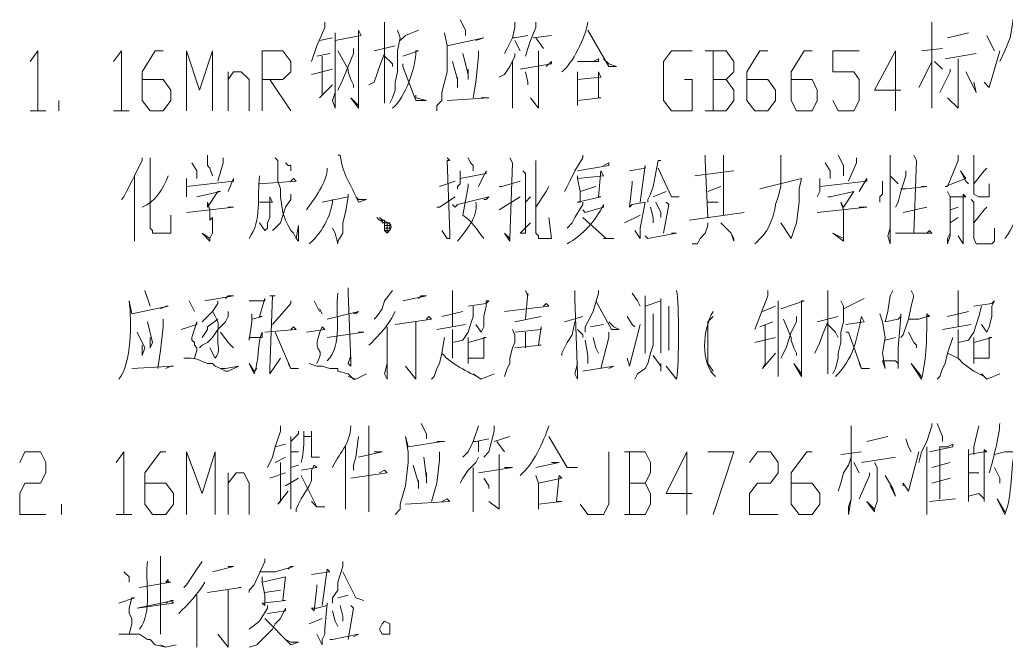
# Model space of a CAD drawing. Header units: millimetres. Extents: x -219 to 948, y -831 to -7.
# Drawn here: x 455.6 to 523.7, y -505.8 to -462.4 of the extents above; entities that cross this region are included whole.
import ezdxf

# ---------------------------------------------------------------- set-up
doc = ezdxf.new("R2010")
doc.units = ezdxf.units.MM
doc.layers.add('1', color=7, linetype='Continuous')

msp = doc.modelspace()

# ---------------------------------------------------------------- linework, layer by layer
at = {"layer": '1', "color": 0, "lineweight": 5}
for points in [[(476.675, -462.569), (476.675, -462.929), (476.135, -464.189), (475.775, -465.269)], [(480.815, -462.569), (480.815, -462.749), (480.815, -468.149), (480.815, -467.789), (480.815, -467.429)], [(486.035, -462.389), (486.395, -463.109), (486.395, -463.469)], [(489.815, -462.569), (489.815, -462.929), (489.635, -463.649), (489.275, -464.369), (489.095, -464.729)], [(491.255, -462.569), (491.255, -462.929), (490.895, -463.829), (490.715, -464.369), (490.535, -464.909)], [(518.615, -462.569), (518.615, -468.509), (518.615, -468.149), (518.615, -467.609)], [(524.195, -462.389), (524.195, -462.569), (524.015, -463.649), (523.655, -464.549), (523.295, -465.269)], [(477.395, -463.829), (479.195, -463.469), (479.015, -463.109), (479.015, -467.969), (479.015, -468.149), (479.015, -468.509), (478.475, -467.789), (479.015, -468.329)], [(481.715, -463.109), (481.895, -463.649), (481.715, -464.549), (481.715, -465.989), (481.535, -466.709), (481.535, -467.249), (481.355, -467.789), (481.175, -468.149)], [(483.155, -463.109), (482.255, -463.469), (481.895, -463.829)], [(494.855, -463.109), (496.295, -465.629), (496.835, -465.629), (496.295, -465.449), (495.935, -465.089)], [(476.315, -463.829), (477.215, -463.649)], [(477.395, -463.289), (477.395, -468.509), (477.215, -467.969), (477.395, -467.429)], [(487.115, -463.829), (487.655, -463.649), (487.655, -463.649), (487.655, -463.649), (485.135, -464.189), (484.955, -463.289), (485.135, -464.189), (485.135, -465.089), (485.135, -465.989), (484.775, -467.429), (484.775, -467.969), (484.415, -468.329), (484.415, -468.689)], [(489.635, -463.649), (489.815, -463.649), (490.715, -463.469)], [(489.815, -463.829), (490.175, -464.549)], [(491.075, -463.649), (492.335, -463.469)], [(491.255, -463.649), (491.795, -464.369)], [(519.695, -463.649), (521.135, -463.289)], [(522.395, -463.469), (522.575, -463.829), (522.935, -464.549)], [(456.335, -465.269), (456.875, -464.549), (456.875, -468.689)], [(462.095, -465.269), (462.635, -464.549), (462.635, -468.689)], [(464.075, -466.529), (465.515, -466.529), (466.055, -467.249), (466.055, -467.969), (465.515, -468.689), (464.615, -468.689), (464.075, -467.969), (464.075, -465.989), (464.975, -464.549), (465.515, -464.549)], [(467.135, -468.689), (467.135, -464.549), (468.035, -467.249), (468.935, -464.549), (468.935, -468.689)], [(472.355, -468.689), (472.355, -464.549), (473.795, -464.549), (474.335, -465.269), (474.335, -465.989), (473.795, -466.529), (472.355, -466.529)], [(478.655, -464.369), (478.655, -464.729), (478.295, -465.629), (477.935, -466.529), (477.575, -467.249)], [(477.575, -464.549), (478.295, -465.809), (478.295, -465.989), (478.475, -466.529), (478.655, -466.889), (478.655, -467.069)], [(480.095, -464.549), (481.535, -464.189)], [(487.295, -464.549), (487.295, -464.909), (487.115, -466.709), (486.935, -467.789)], [(491.435, -464.549), (491.435, -468.509), (490.895, -467.789), (491.435, -468.509)], [(501.515, -466.529), (502.055, -466.529), (502.055, -468.689), (500.615, -468.689), (500.075, -467.969), (500.075, -465.269), (500.615, -464.549), (502.055, -464.549)], [(504.395, -466.529), (504.935, -465.989), (504.935, -465.269), (504.395, -464.549), (502.955, -464.549)], [(503.495, -464.549), (503.495, -468.689)], [(505.835, -466.529), (507.275, -466.529), (507.815, -467.249), (507.815, -467.969), (507.275, -468.689), (506.375, -468.689), (505.835, -467.969), (505.835, -465.989), (506.735, -464.549), (507.275, -464.549)], [(508.895, -466.529), (510.335, -466.529), (510.695, -467.249), (510.695, -467.969), (510.335, -468.689), (509.255, -468.689), (508.895, -467.969), (508.895, -465.989), (509.795, -464.549), (510.335, -464.549)], [(511.775, -467.969), (512.135, -468.689), (513.215, -468.689), (513.575, -467.969), (513.575, -466.529), (513.215, -465.989), (511.775, -465.989), (511.775, -464.549), (513.575, -464.549)], [(516.455, -467.249), (514.655, -467.249), (516.095, -464.549), (516.095, -468.689)], [(517.895, -464.549), (519.335, -464.369)], [(522.215, -466.709), (522.575, -467.069), (523.295, -464.549)], [(477.035, -464.729), (476.135, -464.909)], [(476.495, -464.909), (476.495, -467.609), (476.315, -467.789), (477.215, -466.889)], [(480.815, -464.729), (480.455, -465.629), (480.275, -466.169), (480.095, -466.709), (479.735, -466.889)], [(480.815, -464.909), (481.355, -465.449), (481.355, -465.629)], [(485.495, -465.269), (485.855, -466.529), (485.855, -467.069), (485.855, -466.349)], [(486.215, -464.729), (486.575, -466.169), (486.575, -466.529), (486.575, -465.809)], [(489.815, -464.729), (489.815, -464.909), (489.455, -465.629), (489.095, -466.169), (488.735, -466.349)], [(489.635, -465.269), (489.635, -468.509), (489.635, -467.609)], [(490.175, -465.809), (492.335, -465.449), (492.335, -465.269), (491.975, -465.629)], [(494.135, -465.269), (495.575, -465.269), (495.575, -465.089), (495.215, -465.269)], [(518.615, -464.729), (518.615, -465.269), (518.255, -465.989), (517.715, -467.069)], [(518.795, -465.269), (519.335, -465.809)], [(519.515, -465.089), (521.675, -464.729)], [(520.415, -465.089), (520.415, -465.269), (520.415, -468.329), (520.415, -468.509), (519.695, -467.789), (520.415, -468.509)], [(470.015, -468.689), (470.015, -465.989)], [(470.015, -466.529), (470.375, -465.989), (470.915, -465.989), (471.455, -466.529), (471.455, -468.689)], [(477.215, -465.809), (475.775, -466.169)], [(482.075, -465.449), (482.075, -465.629), (482.975, -467.969), (483.695, -467.969), (482.975, -467.789), (482.975, -467.609)], [(490.535, -465.989), (490.715, -466.709), (490.715, -466.889)], [(494.135, -465.989), (494.135, -466.349), (494.135, -468.329), (494.135, -467.969), (495.755, -467.789), (495.575, -467.789), (495.575, -465.989), (495.755, -466.349), (494.135, -466.529)], [(519.875, -465.809), (519.875, -465.989), (519.155, -467.429)], [(520.955, -465.989), (521.495, -467.069), (521.675, -467.429), (521.495, -466.709)], [(472.895, -466.529), (474.335, -468.689)], [(502.955, -468.689), (504.395, -468.689), (504.935, -467.969), (504.935, -467.249), (504.395, -466.529), (503.495, -466.529)], [(458.315, -468.689), (458.315, -467.969)], [(485.135, -467.969), (488.015, -467.789), (487.835, -467.789), (487.475, -467.789)], [(456.335, -468.689), (457.415, -468.689)], [(462.095, -468.689), (463.175, -468.689)], [(464.075, -471.929), (464.075, -472.109), (463.895, -472.469), (463.535, -473.189), (463.355, -473.549), (462.995, -474.269), (462.815, -474.629), (462.635, -474.809)], [(464.615, -471.929), (464.615, -476.789), (464.795, -476.969), (464.795, -477.149), (464.975, -477.149), (466.055, -477.149), (466.055, -475.889), (466.055, -477.149)], [(468.575, -471.749), (468.575, -472.469), (468.755, -472.649), (468.935, -473.189)], [(469.655, -471.929), (469.655, -472.289), (469.295, -473.549)], [(473.255, -471.929), (473.435, -472.109), (473.435, -473.549), (473.615, -474.089), (473.615, -474.629), (473.795, -475.709), (473.975, -476.249), (474.155, -476.609), (474.335, -476.969), (474.515, -477.149), (474.695, -477.509), (474.875, -477.689), (474.875, -476.609), (474.695, -477.509)], [(485.135, -471.929), (485.315, -472.109), (485.135, -472.109), (485.315, -477.149), (485.315, -477.509), (485.135, -477.509), (484.775, -476.969), (485.135, -477.509)], [(486.575, -471.929), (486.755, -472.289), (486.935, -472.469), (486.935, -472.829)], [(489.455, -471.929), (489.635, -472.289), (489.455, -477.509), (489.455, -477.689), (489.095, -477.149), (489.455, -477.509)], [(491.255, -472.109), (491.255, -472.469), (491.255, -476.069), (491.255, -476.609), (491.255, -477.149), (491.435, -477.329), (491.435, -477.509), (491.615, -477.509), (491.615, -477.509), (492.155, -477.509), (492.335, -477.509), (492.155, -476.069), (492.335, -477.509), (492.155, -477.509)], [(494.495, -471.749), (494.495, -471.929), (493.955, -472.829), (493.595, -473.549), (493.415, -473.909), (493.235, -474.269)], [(499.895, -472.109), (499.715, -472.109), (499.355, -473.909), (499.175, -474.449), (498.995, -474.809), (498.995, -474.989)], [(502.955, -471.749), (502.955, -472.109), (503.135, -476.069)], [(504.215, -471.749), (504.215, -475.889)], [(512.135, -471.749), (512.495, -472.469), (512.495, -472.649), (512.495, -473.189)], [(513.395, -471.929), (513.395, -472.289), (512.855, -473.549)], [(515.735, -471.749), (515.735, -477.869), (515.555, -477.329), (515.735, -476.789)], [(517.355, -471.749), (517.535, -472.109), (517.355, -477.149)], [(520.415, -471.749), (520.415, -472.109), (519.695, -473.909), (519.515, -473.909), (520.955, -473.369), (520.595, -472.829), (520.955, -473.549), (521.135, -473.729)], [(521.495, -471.749), (521.495, -472.109), (521.495, -473.009), (521.495, -474.269), (521.495, -474.449), (521.855, -474.629), (522.575, -474.629), (522.575, -473.729)], [(467.495, -472.289), (467.855, -472.829), (467.855, -473.009), (467.855, -473.369)], [(473.975, -472.289), (474.155, -472.469), (474.335, -472.469), (474.335, -472.649), (474.335, -472.829)], [(494.135, -472.829), (495.215, -472.649), (496.295, -472.469), (496.295, -472.289), (495.935, -472.469)], [(497.735, -472.829), (498.815, -472.649), (498.815, -472.469), (498.455, -474.989)], [(499.715, -472.649), (500.615, -474.629), (501.155, -474.629), (500.615, -474.629)], [(511.235, -472.289), (511.595, -472.829), (511.595, -473.369)], [(522.395, -472.649), (522.215, -472.829), (521.495, -473.729)], [(463.535, -473.189), (463.535, -477.689), (463.535, -476.969)], [(467.135, -473.369), (467.135, -473.909), (467.135, -474.269), (467.135, -474.629)], [(467.135, -473.909), (470.375, -473.549), (470.375, -473.369), (470.015, -474.269)], [(472.175, -473.729), (474.695, -473.549), (474.515, -473.369), (474.335, -473.549), (474.515, -473.369)], [(486.035, -472.829), (486.035, -473.729), (485.855, -473.909), (485.855, -474.089)], [(486.035, -473.369), (487.835, -473.009), (487.835, -472.829), (487.295, -473.909)], [(490.355, -472.829), (490.535, -473.009), (490.535, -477.149), (490.175, -477.149), (490.895, -476.429)], [(494.135, -473.189), (494.135, -473.369), (494.315, -474.269), (494.315, -474.989), (494.135, -474.989), (495.755, -474.629), (495.575, -474.629), (495.755, -472.829), (495.935, -473.189), (494.135, -473.369)], [(502.235, -473.189), (504.935, -472.829)], [(506.735, -474.089), (509.615, -473.369), (509.615, -473.369), (509.435, -474.089), (509.435, -474.989), (509.255, -476.429), (509.075, -476.969), (508.895, -477.509), (508.895, -477.509), (508.175, -476.429), (508.895, -477.509)], [(510.875, -473.369), (510.875, -474.269), (510.695, -474.629)], [(510.875, -473.909), (514.115, -473.549), (514.115, -473.369), (513.575, -474.269)], [(515.735, -473.189), (516.275, -473.729)], [(516.815, -472.829), (516.815, -473.189), (516.455, -474.269), (516.275, -474.989), (516.095, -475.349)], [(484.595, -473.909), (485.675, -473.549)], [(488.735, -473.909), (488.915, -473.909), (490.175, -473.549)], [(492.155, -473.909), (491.975, -474.269), (491.255, -475.349)], [(495.395, -473.909), (494.315, -474.269)], [(497.915, -473.549), (497.915, -473.729), (497.735, -475.349), (497.735, -475.349), (497.915, -475.169), (498.815, -474.989), (498.815, -474.989), (498.455, -476.789), (498.455, -477.149), (498.455, -477.509), (498.455, -477.509), (498.095, -476.969)], [(503.135, -474.269), (504.035, -473.909)], [(515.195, -473.549), (515.195, -474.449), (515.015, -474.629), (515.015, -474.989)], [(516.455, -474.089), (516.815, -474.089), (518.255, -473.909), (518.075, -473.909), (517.895, -473.909)], [(467.855, -474.629), (469.475, -474.269), (469.295, -474.269), (468.575, -475.349), (468.575, -474.989), (468.755, -475.529), (468.755, -476.249), (468.935, -476.069), (468.935, -477.149), (468.755, -477.509), (468.755, -477.689), (468.215, -477.149), (468.755, -477.509)], [(472.175, -474.989), (472.355, -474.989), (473.075, -474.989), (472.895, -474.629), (472.895, -474.809), (472.895, -476.069), (472.715, -476.429), (472.715, -476.789), (472.535, -476.969), (472.175, -476.429), (472.535, -476.969)], [(474.335, -474.449), (474.335, -474.809), (473.975, -475.349), (473.615, -476.429), (473.255, -476.789), (473.075, -476.969)], [(476.495, -474.989), (478.295, -474.629), (478.295, -474.449), (478.295, -474.629), (478.295, -474.629), (478.115, -475.709), (477.935, -476.429), (477.935, -477.149), (477.575, -477.689), (477.575, -477.869), (477.395, -477.149), (477.215, -476.789)], [(484.415, -475.349), (484.595, -475.349), (485.675, -474.629)], [(485.495, -475.169), (485.675, -475.349), (485.855, -475.169), (488.015, -474.629), (487.835, -474.809), (487.655, -474.809)], [(488.735, -475.529), (490.175, -474.629)], [(490.895, -474.629), (490.535, -474.989)], [(500.255, -474.269), (499.355, -474.629)], [(511.415, -474.629), (511.595, -474.629), (513.215, -474.269), (513.215, -474.269), (512.495, -475.349), (512.315, -474.989), (512.495, -475.529), (512.495, -476.249), (512.495, -476.069), (512.495, -477.149), (512.495, -477.509), (512.495, -477.689), (511.775, -477.149), (512.495, -477.509)], [(519.695, -474.269), (519.875, -474.629), (519.875, -477.329), (519.695, -477.869), (519.695, -477.509), (519.875, -477.149)], [(519.875, -474.629), (520.775, -474.629), (520.775, -474.449), (520.955, -474.629), (520.775, -474.629), (520.775, -477.509), (520.775, -477.869), (520.415, -477.329)], [(521.315, -474.809), (521.495, -474.989), (521.495, -477.149), (521.495, -477.509), (521.495, -477.509), (521.675, -477.869), (522.755, -477.869), (522.935, -477.689), (522.935, -476.789)], [(467.135, -475.709), (470.375, -475.349), (470.195, -475.349), (470.015, -475.349)], [(494.495, -474.989), (494.495, -475.169), (493.955, -476.069), (493.775, -476.429), (493.415, -476.789)], [(499.175, -475.349), (499.355, -476.069), (499.355, -476.429)], [(499.535, -474.989), (499.895, -475.709), (499.895, -476.069)], [(500.255, -474.989), (500.435, -475.169), (500.075, -477.149)], [(503.135, -474.989), (503.855, -474.989)], [(510.695, -475.709), (514.115, -475.349), (513.935, -475.349), (513.575, -475.349)], [(516.635, -475.709), (518.255, -475.349)], [(519.875, -475.529), (520.415, -475.349)], [(522.395, -475.349), (522.215, -475.529), (521.495, -476.429)], [(494.495, -476.069), (494.495, -476.069), (496.115, -477.509), (496.655, -477.509), (496.115, -477.509), (495.935, -477.509)], [(497.375, -476.429), (498.455, -475.889)], [(501.875, -476.249), (505.655, -475.709)], [(519.875, -476.429), (520.415, -476.069)], [(480.635, -476.429), (480.635, -476.249), (480.455, -476.249)], [(480.815, -476.249), (480.635, -476.249)], [(480.995, -476.429), (480.635, -476.429), (481.175, -476.429), (480.815, -476.429)], [(480.815, -476.429), (480.815, -476.969), (480.815, -476.249)], [(480.815, -476.609), (480.815, -476.249), (480.815, -476.429)], [(481.175, -476.429), (480.815, -476.429)], [(480.815, -476.609), (481.175, -476.609)], [(481.175, -476.789), (480.815, -476.789)], [(480.815, -476.789), (481.175, -476.789)], [(480.995, -477.149), (480.995, -476.429)], [(481.175, -476.429), (481.175, -476.789)], [(481.175, -476.969), (481.175, -476.429), (481.175, -476.969)], [(503.135, -476.429), (503.135, -476.609), (502.955, -477.149), (502.595, -477.509), (502.415, -477.869), (502.055, -477.869)], [(504.035, -476.429), (504.755, -477.149), (504.935, -477.509), (504.935, -477.689), (504.755, -477.149)], [(481.175, -476.969), (480.815, -476.969), (481.175, -476.969)], [(498.815, -477.329), (498.995, -477.509), (500.975, -477.149), (500.795, -477.149), (500.615, -477.149)], [(516.095, -477.149), (518.615, -477.149), (518.435, -476.969), (518.255, -477.149)], [(478.295, -480.929), (478.295, -481.289), (478.475, -485.969), (478.475, -486.329), (478.295, -486.149), (478.475, -485.609)], [(464.255, -481.109), (464.615, -482.189)], [(468.395, -481.829), (470.375, -481.469), (470.015, -481.469), (469.835, -481.649)], [(472.895, -481.469), (473.255, -481.469), (473.075, -481.469), (472.895, -486.509), (472.895, -486.869), (473.615, -485.789)], [(481.355, -481.109), (480.815, -481.829), (480.635, -482.369), (480.275, -482.909), (480.095, -483.089)], [(482.075, -481.829), (483.695, -481.469), (483.335, -481.469), (483.155, -481.649)], [(485.495, -481.109), (485.495, -481.289), (485.495, -483.629)], [(490.535, -481.109), (490.715, -481.469), (490.715, -481.289), (490.535, -483.089)], [(493.955, -481.109), (493.955, -481.649), (494.135, -486.869), (494.135, -487.229), (493.955, -486.869), (494.135, -486.149)], [(495.575, -481.109), (495.575, -481.289), (495.215, -482.549), (494.855, -483.269), (494.675, -483.629), (494.675, -483.989)], [(497.915, -481.289), (498.275, -481.829), (498.455, -482.189)], [(498.815, -481.469), (498.815, -482.189), (498.815, -485.429), (498.815, -484.529)], [(498.815, -482.189), (499.895, -481.829), (499.895, -481.649), (499.895, -485.429), (499.895, -484.529)], [(507.275, -481.109), (507.275, -481.469), (506.735, -482.909), (506.375, -483.809)], [(511.415, -481.109), (511.415, -481.469), (511.415, -481.289), (511.415, -486.869), (511.415, -486.509), (511.415, -486.149)], [(513.935, -481.649), (512.495, -482.369)], [(515.915, -481.109), (515.735, -481.469), (515.555, -482.549), (515.375, -483.269)], [(517.175, -481.109), (517.355, -481.469), (517.175, -482.189), (516.995, -483.089), (516.635, -484.169), (516.455, -484.349)], [(520.415, -481.109), (520.415, -483.629)], [(467.315, -481.829), (467.495, -482.189), (467.495, -482.189), (467.675, -482.549)], [(469.295, -481.829), (469.295, -482.009), (468.935, -482.549), (468.575, -482.909), (468.215, -483.269)], [(474.335, -481.829), (474.335, -482.009), (473.075, -483.449)], [(475.955, -481.829), (476.135, -482.189), (476.315, -482.549)], [(486.215, -484.529), (486.575, -483.989), (486.755, -483.449), (486.935, -482.909), (486.935, -482.189)], [(486.575, -482.189), (487.835, -482.009), (488.015, -481.829), (487.835, -481.829), (487.835, -482.189), (487.655, -482.909), (487.655, -483.629), (487.475, -483.989), (487.115, -483.449)], [(489.095, -482.549), (492.155, -482.189), (491.975, -482.009), (491.795, -482.189)], [(495.395, -481.829), (496.475, -483.809), (497.015, -483.809), (496.655, -483.629), (496.295, -483.269)], [(500.435, -482.189), (500.435, -485.249), (500.435, -484.349)], [(506.915, -482.549), (507.815, -482.189)], [(507.995, -481.829), (507.995, -487.049), (507.995, -486.149)], [(508.175, -482.369), (509.795, -481.829), (509.615, -481.829), (509.615, -486.869), (509.615, -487.049), (509.075, -486.149), (509.615, -486.869)], [(512.315, -481.829), (512.495, -482.189), (512.495, -483.269), (512.315, -483.989), (512.315, -484.709), (512.135, -485.429), (512.135, -485.789), (511.955, -486.509), (511.775, -486.869)], [(521.135, -484.529), (521.495, -483.989), (521.855, -482.909), (522.035, -482.189)], [(521.495, -482.189), (522.755, -482.009), (522.935, -481.829), (522.935, -481.829), (522.755, -482.189), (522.755, -482.909), (522.575, -483.629), (522.395, -483.989), (522.035, -483.449)], [(470.015, -482.549), (470.015, -482.909), (469.835, -483.269), (469.295, -483.809)], [(476.315, -482.369), (476.495, -482.729)], [(476.855, -483.089), (479.015, -482.549), (479.015, -482.549), (478.655, -482.729)], [(476.855, -483.089), (479.015, -482.549), (479.015, -482.549), (479.015, -482.549), (478.835, -482.729)], [(481.535, -483.449), (484.055, -483.089), (483.875, -482.909), (483.695, -483.089)], [(484.775, -482.909), (486.215, -482.549)], [(489.815, -483.269), (491.615, -482.909)], [(493.235, -483.269), (494.495, -482.909)], [(497.555, -482.909), (497.915, -483.449), (498.095, -483.629)], [(499.355, -482.729), (499.355, -484.889), (499.175, -485.429), (498.995, -486.149), (498.815, -486.509), (498.275, -486.869), (498.095, -487.229)], [(503.495, -482.909), (503.135, -483.269), (503.135, -483.809), (503.135, -485.789), (503.135, -486.149), (503.495, -486.689)], [(509.255, -482.909), (509.255, -483.269), (508.895, -483.989), (508.535, -485.069), (508.175, -485.789)], [(510.695, -483.269), (512.135, -482.909)], [(515.015, -482.729), (515.195, -483.269), (515.375, -484.349), (515.195, -485.429), (515.375, -486.509), (515.195, -485.969), (516.095, -485.969), (516.275, -486.149), (516.275, -486.509), (516.275, -485.069), (516.455, -482.909), (516.455, -482.729), (516.455, -482.909), (516.275, -483.089), (515.375, -483.269)], [(519.695, -482.909), (521.135, -482.549)], [(464.435, -483.269), (464.795, -484.709), (464.615, -485.069), (464.615, -484.349)], [(465.515, -483.089), (465.515, -483.629), (465.335, -485.249), (465.155, -486.509)], [(466.775, -483.809), (467.855, -483.449), (467.855, -483.269), (467.495, -484.349), (467.495, -484.529), (467.675, -484.709), (467.675, -484.889), (467.855, -485.069), (467.855, -485.249), (467.675, -485.789)], [(469.295, -483.089), (468.575, -483.629), (468.575, -483.809), (468.215, -484.349)], [(472.535, -483.989), (474.695, -483.809), (474.515, -483.629), (474.335, -483.809)], [(480.995, -483.629), (480.995, -487.229), (480.815, -486.869), (480.995, -486.149)], [(482.975, -483.269), (482.975, -487.229), (482.255, -486.329)], [(484.415, -483.809), (486.395, -483.449)], [(489.815, -483.989), (491.615, -483.809), (491.615, -483.629), (491.435, -484.889), (491.615, -484.889), (489.815, -485.069)], [(493.955, -483.269), (493.775, -484.169), (493.415, -484.709), (493.055, -485.429), (493.055, -485.609)], [(495.035, -483.629), (495.935, -483.449)], [(497.555, -485.789), (497.735, -486.329), (498.455, -483.449)], [(507.635, -483.269), (506.735, -483.629)], [(507.095, -483.449), (507.095, -486.149), (506.915, -486.509), (507.815, -485.429)], [(508.355, -483.089), (508.895, -484.349), (508.895, -484.529), (509.075, -485.069), (509.255, -485.429), (509.255, -485.609)], [(511.415, -483.269), (511.055, -484.169), (510.875, -484.709), (510.515, -485.429)], [(511.415, -483.449), (511.955, -483.989), (512.135, -484.349)], [(519.335, -483.809), (521.315, -483.449)], [(463.715, -483.989), (464.255, -485.069), (464.075, -485.609), (464.075, -484.889)], [(469.295, -483.809), (468.935, -484.349), (468.575, -484.709), (468.215, -484.889), (468.035, -485.069)], [(469.475, -483.989), (470.015, -484.709), (470.375, -485.069)], [(473.255, -483.989), (474.335, -486.509), (474.875, -486.509), (474.335, -486.509), (474.155, -486.149)], [(476.855, -484.349), (479.375, -483.989), (479.195, -483.989), (479.015, -483.989)], [(476.855, -484.349), (479.375, -483.989), (479.195, -483.989)], [(484.955, -484.349), (484.775, -485.429), (484.595, -486.149), (484.415, -486.509), (484.235, -487.049), (484.055, -487.229)], [(485.495, -483.809), (485.495, -485.789)], [(486.575, -484.349), (486.575, -486.149), (486.575, -485.789), (487.655, -485.789), (487.655, -485.789), (487.655, -484.349), (487.835, -484.349), (486.575, -484.709)], [(489.635, -483.809), (489.815, -484.169), (489.815, -484.709), (489.635, -485.069), (489.455, -485.789), (489.455, -486.149), (489.275, -486.509), (489.095, -487.049)], [(490.535, -483.989), (490.535, -485.069)], [(494.135, -483.809), (494.495, -484.169), (494.495, -484.349)], [(495.215, -484.349), (495.395, -485.069), (495.575, -485.429)], [(496.295, -483.989), (496.295, -484.349), (495.755, -486.509)], [(507.815, -484.349), (506.375, -484.709)], [(512.675, -483.989), (512.855, -483.989), (513.755, -486.509), (514.295, -486.509), (513.755, -486.509), (513.575, -486.149)], [(515.375, -484.529), (516.095, -484.349)], [(516.995, -483.989), (517.355, -484.709), (517.535, -484.889), (517.535, -485.069)], [(520.055, -484.349), (519.695, -485.429), (519.515, -486.149), (519.335, -486.509), (519.155, -487.049), (518.975, -487.229)], [(520.415, -483.809), (520.415, -483.989), (520.415, -485.789)], [(521.495, -484.349), (521.495, -484.709), (521.495, -486.149), (521.495, -485.789), (522.575, -485.789), (522.575, -485.789), (522.575, -484.349), (522.755, -484.349), (521.495, -484.709)], [(485.495, -484.709), (486.215, -484.529)], [(494.675, -484.529), (494.855, -485.609), (494.855, -486.149)], [(520.415, -484.709), (521.135, -484.529)], [(499.355, -485.609), (499.895, -486.329), (499.895, -486.689), (499.895, -486.149)], [(519.695, -485.429), (520.415, -485.789), (520.775, -486.149), (521.495, -486.689), (522.215, -487.049), (522.395, -487.229), (523.295, -486.869), (522.395, -487.229), (522.035, -486.869)], [(463.355, -486.509), (466.235, -486.329), (466.055, -486.329), (465.695, -486.509)], [(475.595, -486.149), (476.135, -486.329), (476.495, -486.329), (477.035, -486.509), (477.575, -486.509), (477.575, -486.689), (478.295, -486.869), (478.655, -487.229), (478.835, -487.229), (479.555, -486.869), (478.835, -487.229), (478.295, -487.049)], [(494.495, -486.689), (496.655, -486.329), (496.655, -486.329), (496.295, -486.509)], [(473.615, -490.469), (473.615, -490.829), (473.255, -491.909), (473.075, -492.629), (472.715, -493.349)], [(479.735, -490.469), (479.735, -490.469), (479.735, -496.409), (479.735, -495.149)], [(483.335, -490.289), (483.695, -491.009), (483.695, -491.369)], [(487.295, -490.469), (486.935, -491.549), (486.575, -492.269), (486.215, -492.629)], [(488.375, -490.469), (488.375, -490.829), (488.195, -491.549), (488.015, -492.269), (487.655, -492.629)], [(513.035, -490.469), (513.035, -495.509), (512.855, -496.589), (512.855, -496.049), (513.035, -495.509)], [(518.615, -490.289), (518.615, -490.469), (518.255, -491.549), (517.895, -492.269), (517.715, -492.989)], [(518.975, -490.289), (519.335, -491.189), (519.335, -491.549)], [(521.855, -490.469), (521.495, -491.909), (521.495, -492.449)], [(474.875, -490.829), (474.875, -491.009), (474.335, -491.549), (474.335, -491.189)], [(475.235, -491.189), (475.775, -491.189), (475.775, -490.829), (475.775, -491.369), (475.775, -492.629), (475.775, -492.629), (475.955, -492.629), (476.315, -492.629)], [(479.015, -491.189), (478.835, -492.629), (478.655, -493.169), (478.655, -493.529)], [(484.415, -491.549), (484.775, -491.549), (484.955, -491.549), (484.775, -491.549), (482.435, -491.909), (482.255, -491.189), (482.435, -492.269), (482.435, -492.989), (482.255, -494.609), (481.895, -495.869), (481.895, -496.229), (481.535, -496.589)], [(488.375, -491.549), (489.455, -491.189)], [(492.155, -491.189), (493.415, -493.349), (494.135, -493.349), (493.415, -493.349), (493.235, -492.989)], [(514.115, -491.549), (515.555, -491.189)], [(473.255, -491.909), (473.975, -491.729)], [(474.335, -491.549), (474.335, -496.229), (474.335, -495.149)], [(486.935, -491.549), (487.115, -491.549), (488.015, -491.369)], [(487.295, -491.549), (487.295, -492.269)], [(488.555, -491.549), (489.095, -492.269)], [(516.815, -491.369), (516.995, -491.909), (517.175, -492.269)], [(518.435, -492.269), (520.055, -491.909), (520.055, -491.729), (519.695, -491.909), (519.155, -491.909), (519.155, -495.509)], [(455.615, -492.989), (455.975, -492.269), (457.055, -492.269), (457.415, -492.989), (457.415, -493.709), (457.055, -494.429), (455.975, -494.429), (455.615, -495.149), (455.615, -496.589), (457.415, -496.589)], [(462.275, -492.989), (462.815, -492.269), (462.815, -496.589)], [(464.255, -494.429), (465.695, -494.429), (466.235, -495.149), (466.235, -495.869), (465.695, -496.589), (464.795, -496.589), (464.255, -495.869), (464.255, -493.709), (465.335, -492.269), (465.695, -492.269)], [(467.135, -496.589), (467.135, -492.269), (468.215, -495.149), (469.115, -492.269), (469.115, -496.589)], [(474.335, -492.269), (474.875, -492.269)], [(478.115, -491.909), (478.115, -496.229), (478.115, -495.509)], [(479.015, -492.629), (480.635, -492.269), (480.455, -492.269), (480.095, -492.269)], [(484.595, -492.269), (484.595, -492.809), (484.415, -494.429), (484.055, -495.689)], [(488.735, -492.449), (488.735, -496.229), (488.015, -495.689), (488.735, -496.229)], [(494.315, -495.869), (494.855, -496.589), (495.935, -496.589), (496.295, -495.869), (496.295, -492.269)], [(498.815, -494.429), (499.175, -493.709), (499.175, -492.989), (498.815, -492.269), (497.375, -492.269)], [(497.735, -492.269), (497.735, -496.589)], [(502.055, -495.149), (500.255, -495.149), (501.695, -492.269), (501.695, -496.589)], [(503.135, -492.269), (504.935, -492.269), (503.495, -496.589)], [(506.015, -492.989), (506.555, -492.269), (507.455, -492.269), (507.995, -492.989), (507.995, -493.709), (507.455, -494.429), (506.555, -494.429), (506.015, -495.149), (506.015, -496.589), (507.995, -496.589)], [(508.895, -494.429), (510.335, -494.429), (510.875, -495.149), (510.875, -495.869), (510.335, -496.589), (509.435, -496.589), (508.895, -495.869), (508.895, -493.709), (509.975, -492.269), (510.335, -492.269)], [(512.315, -492.449), (513.755, -492.269)], [(516.635, -494.609), (516.635, -494.429), (516.995, -494.969), (517.715, -492.269)], [(518.255, -491.909), (518.255, -496.589), (518.255, -496.049)], [(521.135, -492.089), (521.135, -492.449), (521.135, -495.689), (521.135, -495.329), (521.855, -495.149), (522.215, -495.509), (522.215, -495.689), (522.215, -494.429), (522.215, -492.089), (522.395, -492.269), (522.215, -492.269), (521.135, -492.449)], [(473.975, -492.629), (473.255, -492.989)], [(473.615, -492.989), (473.615, -495.689), (473.435, -495.869), (474.155, -494.969)], [(474.875, -493.169), (474.335, -493.349)], [(475.055, -493.529), (476.135, -493.349), (475.955, -493.169), (475.775, -493.529), (475.775, -494.249), (475.595, -494.609), (475.055, -495.509), (474.875, -495.869), (474.695, -496.229), (474.695, -496.409)], [(482.795, -493.169), (483.155, -494.429), (483.155, -494.789), (483.155, -494.249)], [(483.515, -492.629), (483.695, -494.069), (483.695, -494.429), (483.695, -493.709)], [(487.295, -492.629), (487.115, -492.989), (486.575, -493.529), (486.215, -494.069), (486.035, -494.429)], [(491.255, -493.349), (492.875, -492.989), (492.335, -492.989)], [(513.035, -492.629), (512.855, -493.169), (512.495, -493.709), (512.315, -494.429), (512.135, -494.969)], [(513.215, -492.989), (513.575, -493.709)], [(513.755, -492.989), (516.095, -492.629)], [(514.655, -492.989), (514.835, -493.349), (514.835, -495.689), (514.655, -496.229), (514.655, -496.409), (514.115, -495.689), (514.655, -496.229)], [(518.615, -493.349), (519.875, -492.989)], [(470.015, -496.589), (470.015, -493.709)], [(470.015, -494.429), (470.555, -493.709), (471.095, -493.709), (471.455, -494.429), (471.455, -496.589)], [(472.895, -494.069), (473.975, -493.709)], [(475.055, -493.889), (475.055, -493.889), (476.135, -496.049), (476.675, -496.049), (476.135, -496.049), (475.775, -495.689)], [(478.475, -494.069), (480.995, -493.709), (480.815, -493.529), (480.455, -493.709)], [(486.935, -493.349), (486.935, -496.409), (486.935, -495.509)], [(487.295, -493.709), (489.635, -493.349), (489.455, -493.349), (489.095, -493.349)], [(491.255, -493.889), (491.435, -494.429), (491.435, -496.229), (491.435, -495.869), (493.055, -495.689), (492.695, -495.689), (492.875, -493.889), (493.055, -494.069), (491.435, -494.429)], [(514.295, -493.709), (514.295, -493.889), (513.575, -495.509)], [(515.375, -493.889), (515.915, -494.789), (516.095, -495.329), (515.735, -494.609)], [(521.135, -493.709), (521.855, -493.709)], [(522.935, -493.349), (523.295, -494.069), (523.295, -494.429)], [(473.975, -494.609), (474.875, -494.069)], [(487.655, -494.069), (488.015, -494.609), (488.015, -494.789)], [(497.375, -496.589), (498.815, -496.589), (499.175, -495.869), (499.175, -495.149), (498.815, -494.429), (497.735, -494.429)], [(518.615, -494.429), (519.875, -494.069)], [(458.495, -496.589), (458.495, -495.869)], [(482.255, -495.869), (485.315, -495.689), (485.135, -495.509), (484.775, -495.689)], [(518.435, -495.689), (520.235, -495.509)], [(462.275, -496.589), (463.355, -496.589)], [(465.335, -499.469), (465.335, -504.869), (465.335, -504.149)], [(468.215, -499.829), (467.855, -500.369), (467.495, -500.909), (467.135, -501.449), (466.955, -501.629)], [(472.535, -499.649), (472.535, -499.829), (471.815, -501.449), (471.455, -501.809), (471.455, -501.989)], [(477.935, -499.829), (477.935, -500.189), (477.575, -501.269), (477.575, -501.809), (477.215, -502.349), (477.215, -502.709), (477.215, -502.709)], [(462.815, -500.549), (463.175, -500.909), (463.175, -501.089)], [(468.935, -500.549), (470.375, -500.189), (470.375, -500.189), (470.015, -500.189)], [(472.175, -500.549), (473.255, -500.549), (474.515, -500.189), (474.335, -500.189), (474.155, -500.369)], [(475.775, -500.729), (477.035, -500.549), (476.855, -500.369), (476.495, -502.889)], [(477.935, -500.549), (478.835, -502.349), (479.375, -502.529), (478.835, -502.349)], [(463.175, -500.909), (463.175, -501.269)], [(463.895, -501.629), (466.055, -501.269), (465.875, -501.269), (465.875, -501.089), (465.695, -501.269)], [(463.895, -501.629), (466.055, -501.269), (465.875, -501.269), (465.695, -501.269)], [(472.355, -500.909), (472.355, -501.269), (472.535, -502.169), (472.535, -502.889), (472.355, -502.709), (473.975, -502.529), (473.795, -502.529), (473.975, -500.909), (473.975, -500.909), (472.355, -501.269)], [(468.575, -501.989), (470.915, -501.629), (470.735, -501.629), (470.735, -501.629)], [(470.015, -501.809), (470.015, -505.769), (469.295, -504.869)], [(473.615, -501.809), (472.535, -501.989)], [(476.135, -501.449), (476.135, -501.629), (475.955, -503.249), (475.775, -503.069), (476.135, -503.069), (476.855, -502.889), (476.855, -502.709), (476.675, -504.509), (476.675, -504.869), (476.495, -505.229), (476.495, -505.589), (476.135, -504.869)], [(462.455, -502.709), (463.535, -502.349), (463.355, -502.349), (463.175, -503.069), (463.175, -503.429), (463.355, -503.789), (463.355, -504.149), (463.175, -504.869)], [(463.715, -503.069), (466.235, -502.709), (466.055, -502.529), (465.695, -502.709)], [(463.715, -503.069), (466.235, -502.529), (466.055, -502.529)], [(467.855, -502.169), (467.855, -505.769), (467.855, -505.409), (467.855, -504.689)], [(478.295, -502.169), (477.575, -502.349)], [(472.715, -502.889), (472.715, -503.069), (472.175, -503.969), (471.455, -504.509)], [(472.715, -503.429), (472.715, -503.429), (473.975, -503.249), (473.975, -503.069), (473.615, -503.789), (473.255, -504.149), (473.075, -504.509), (472.715, -504.869), (472.355, -505.229), (471.995, -505.589), (471.455, -505.769)], [(477.215, -503.249), (477.395, -503.969), (477.575, -504.329)], [(477.755, -502.889), (477.935, -503.609), (477.935, -503.969)], [(478.475, -502.889), (478.655, -503.069), (478.295, -505.229)], [(472.535, -503.789), (474.335, -505.589), (474.875, -505.409), (474.335, -505.409), (473.975, -505.229)], [(475.595, -504.149), (476.495, -503.789)], [(481.175, -504.509), (481.175, -504.149), (480.815, -503.969), (480.635, -504.149), (480.455, -504.509), (480.635, -504.869), (480.815, -504.869), (481.175, -504.869), (481.175, -504.509)], [(462.455, -504.869), (462.995, -504.869), (463.895, -504.869), (464.435, -505.229), (464.615, -505.229), (464.975, -505.589), (465.695, -505.769), (466.415, -505.589), (465.695, -505.769), (465.335, -505.589)], [(477.035, -505.229), (477.215, -505.229), (479.015, -504.869), (479.015, -504.869), (478.655, -505.049)]]:
    msp.add_lwpolyline(points, dxfattribs=at)
for points in [[(494.855, -462.569), (494.675, -463.649), (493.775, -465.449), (493.055, -465.989)], [(476.855, -472.649), (476.855, -473.549), (475.955, -474.809), (475.415, -475.529)], [(525.095, -472.469), (524.915, -474.269), (524.735, -476.069), (523.655, -477.509)], [(465.875, -473.189), (465.515, -474.089), (464.975, -474.989), (464.075, -475.349)], [(472.175, -473.189), (471.995, -474.629), (472.355, -476.249), (471.455, -477.509)], [(477.215, -474.809), (477.215, -475.889), (476.315, -477.329), (475.595, -477.869)], [(487.115, -474.989), (487.295, -476.069), (486.395, -476.969), (485.855, -477.689)], [(477.575, -481.289), (477.395, -482.729), (477.935, -484.889), (476.855, -485.969)], [(481.535, -482.549), (481.175, -483.449), (480.275, -484.349), (479.735, -484.889)], [(503.675, -487.049), (502.595, -486.149), (502.775, -483.809), (503.495, -482.549)], [(478.475, -490.469), (478.475, -491.729), (477.575, -492.449), (477.215, -493.349)], [(492.155, -490.469), (491.795, -491.549), (491.075, -493.169), (490.175, -493.889)], [(523.295, -490.289), (523.295, -491.009), (522.755, -493.169), (522.575, -493.709)], [(475.235, -490.829), (475.235, -491.729), (475.235, -492.269), (475.055, -492.989)], [(464.435, -499.829), (464.255, -501.089), (464.795, -503.429), (463.895, -504.509)], [(468.395, -501.269), (468.035, -501.989), (467.135, -502.889), (466.595, -503.429)]]:
    msp.add_open_spline(points, degree=3, dxfattribs=at)
for points, knots in [([(482.075, -464.909), (482.075, -464.909), (483.155, -464.549), (483.155, -464.549), (483.155, -464.549), (482.975, -464.549), (482.975, -464.549), (482.975, -465.629), (482.255, -467.789), (481.355, -468.509)], [0, 0, 0, 0, 1, 1, 1, 2, 2, 2, 3, 3, 3, 3]), ([(477.575, -471.749), (477.575, -471.749), (477.755, -471.749), (477.755, -471.749), (477.935, -473.189), (478.475, -473.729), (479.015, -474.989), (479.015, -474.989), (479.555, -474.809), (479.555, -474.809), (479.555, -474.809), (479.015, -474.809), (479.015, -474.809), (479.015, -474.809), (478.835, -474.629), (478.835, -474.629)], [0, 0, 0, 0, 1, 1, 1, 2, 2, 2, 3, 3, 3, 4, 4, 4, 5, 5, 5, 5]), ([(508.175, -471.749), (508.175, -471.749), (508.175, -471.929), (508.175, -471.929), (508.175, -471.929), (508.175, -472.829), (508.175, -472.829), (508.175, -472.829), (508.175, -473.909), (508.175, -473.909), (508.175, -473.909), (507.995, -474.629), (507.995, -474.629), (507.995, -474.629), (507.815, -475.169), (507.815, -475.169), (507.635, -476.249), (507.275, -477.149), (506.375, -477.869)], [0, 0, 0, 0, 1, 1, 1, 2, 2, 2, 3, 3, 3, 4, 4, 4, 5, 5, 5, 6, 6, 6, 6]), ([(486.575, -473.729), (486.575, -473.729), (486.575, -473.909), (486.575, -473.909), (486.575, -473.909), (486.215, -475.889), (486.215, -475.889), (486.935, -476.429), (487.115, -476.789), (487.655, -477.509)], [0, 0, 0, 0, 1, 1, 1, 2, 2, 2, 3, 3, 3, 3]), ([(494.495, -475.529), (494.495, -475.529), (494.675, -475.709), (494.675, -475.709), (494.675, -475.709), (495.935, -475.349), (495.935, -475.349), (495.935, -475.349), (495.935, -475.169), (495.935, -475.169), (495.395, -476.249), (494.495, -477.329), (493.415, -477.869)], [0, 0, 0, 0, 1, 1, 1, 2, 2, 2, 3, 3, 3, 4, 4, 4, 4]), ([(480.455, -476.069), (480.815, -476.429), (481.715, -476.429), (480.995, -477.149), (480.995, -477.149), (480.815, -476.969), (480.815, -476.969), (480.815, -476.969), (480.815, -476.789), (480.815, -476.789), (480.815, -476.789), (480.815, -476.429), (480.815, -476.429), (480.815, -476.429), (480.455, -476.249), (480.455, -476.249), (480.455, -476.249), (480.275, -476.069), (480.275, -476.069)], [0, 0, 0, 0, 1, 1, 1, 2, 2, 2, 3, 3, 3, 4, 4, 4, 5, 5, 5, 6, 6, 6, 6]), ([(471.455, -481.829), (471.455, -481.829), (472.535, -481.829), (472.535, -481.829), (472.535, -481.829), (472.535, -481.649), (472.535, -481.649), (472.535, -481.649), (472.175, -482.909), (472.175, -482.909), (472.175, -482.909), (472.355, -482.909), (472.355, -482.909), (472.355, -482.909), (471.635, -483.089), (471.635, -483.089), (471.635, -483.089), (471.635, -482.729), (471.635, -482.729), (471.635, -482.729), (471.635, -483.269), (471.635, -483.269), (471.635, -483.269), (471.455, -484.529), (471.455, -484.529), (471.455, -484.529), (471.455, -484.349), (471.455, -484.349), (471.455, -484.349), (472.355, -484.349), (472.355, -484.349), (472.355, -484.349), (472.355, -483.989), (472.355, -483.989), (471.995, -484.709), (472.175, -485.969), (471.815, -486.869), (471.815, -486.869), (471.455, -486.149), (471.455, -486.149), (471.455, -486.149), (471.815, -486.689), (471.815, -486.689), (471.815, -486.689), (471.995, -486.509), (471.995, -486.509)], [0, 0, 0, 0, 1, 1, 1, 2, 2, 2, 3, 3, 3, 4, 4, 4, 5, 5, 5, 6, 6, 6, 7, 7, 7, 8, 8, 8, 9, 9, 9, 10, 10, 10, 11, 11, 11, 12, 12, 12, 13, 13, 13, 14, 14, 14, 15, 15, 15, 15]), ([(500.975, -481.109), (501.155, -482.009), (501.155, -486.149), (500.975, -487.229), (500.975, -487.229), (500.255, -486.329), (500.255, -486.329)], [0, 0, 0, 0, 1, 1, 1, 2, 2, 2, 2]), ([(465.335, -482.369), (465.335, -482.369), (465.695, -482.189), (465.695, -482.189), (465.695, -482.189), (465.875, -482.189), (465.875, -482.189), (465.875, -482.189), (463.355, -482.729), (463.355, -482.729), (463.355, -482.729), (463.175, -481.829), (463.175, -481.829), (463.355, -483.269), (463.355, -486.149), (462.455, -487.229)], [0, 0, 0, 0, 1, 1, 1, 2, 2, 2, 3, 3, 3, 4, 4, 4, 5, 5, 5, 5]), ([(468.935, -482.549), (469.475, -483.629), (469.295, -483.089), (469.295, -484.349), (469.295, -485.429), (469.475, -485.249), (469.115, -485.789), (469.115, -485.789), (468.755, -485.069), (468.755, -485.069), (468.755, -485.069), (469.115, -485.789), (469.115, -485.789)], [0, 0, 0, 0, 1, 1, 1, 2, 2, 2, 3, 3, 3, 4, 4, 4, 4]), ([(512.675, -483.449), (512.675, -483.449), (513.935, -483.269), (513.935, -483.269), (513.935, -483.269), (513.755, -482.909), (513.755, -482.909), (513.395, -484.529), (513.215, -485.789), (511.955, -487.049)], [0, 0, 0, 0, 1, 1, 1, 2, 2, 2, 3, 3, 3, 3]), ([(516.995, -483.089), (516.995, -483.089), (517.715, -483.089), (517.715, -483.089), (517.715, -483.089), (518.255, -482.909), (518.255, -482.909), (518.255, -482.909), (518.435, -482.909), (518.435, -482.909), (518.435, -482.909), (518.255, -482.729), (518.255, -482.729), (518.255, -484.169), (518.255, -485.789), (517.895, -487.229), (517.895, -487.229), (517.175, -486.149), (517.175, -486.149), (517.175, -486.149), (517.895, -487.049), (517.895, -487.049)], [0, 0, 0, 0, 1, 1, 1, 2, 2, 2, 3, 3, 3, 4, 4, 4, 5, 5, 5, 6, 6, 6, 7, 7, 7, 7]), ([(475.415, -483.989), (475.415, -483.989), (476.675, -483.809), (476.675, -483.809), (476.675, -483.809), (476.495, -483.629), (476.495, -483.629), (475.595, -485.789), (476.855, -484.709), (476.135, -486.149)], [0, 0, 0, 0, 1, 1, 1, 2, 2, 2, 3, 3, 3, 3]), ([(484.775, -485.429), (485.495, -486.329), (486.935, -486.869), (487.475, -487.229), (487.475, -487.229), (488.375, -486.869), (488.375, -486.869), (488.375, -486.869), (487.475, -487.229), (487.475, -487.229), (487.475, -487.229), (486.935, -486.869), (486.935, -486.869)], [0, 0, 0, 0, 1, 1, 1, 2, 2, 2, 3, 3, 3, 4, 4, 4, 4]), ([(466.955, -485.789), (467.855, -485.789), (467.675, -485.789), (468.575, -486.149), (468.575, -486.149), (468.935, -486.149), (468.935, -486.149), (468.935, -486.149), (469.115, -486.329), (469.115, -486.329), (469.115, -486.329), (469.475, -486.509), (469.475, -486.509), (469.475, -486.509), (469.835, -486.689), (469.835, -486.689), (469.835, -486.689), (470.015, -486.689), (470.015, -486.689), (470.015, -486.689), (470.735, -486.329), (470.735, -486.329), (470.735, -486.329), (469.835, -486.509), (469.835, -486.509), (469.835, -486.509), (469.475, -486.509), (469.475, -486.509)], [0, 0, 0, 0, 1, 1, 1, 2, 2, 2, 3, 3, 3, 4, 4, 4, 5, 5, 5, 6, 6, 6, 7, 7, 7, 8, 8, 8, 9, 9, 9, 9]), ([(522.935, -492.449), (522.935, -492.449), (523.655, -492.269), (523.655, -492.269), (523.655, -492.269), (523.655, -492.269), (523.655, -492.269), (523.655, -492.269), (524.375, -492.269), (524.375, -492.269), (524.375, -492.269), (524.375, -492.269), (524.375, -492.269), (524.375, -492.269), (524.375, -491.909), (524.375, -491.909), (524.015, -493.529), (524.195, -495.149), (523.655, -496.589), (523.655, -496.589), (523.115, -495.509), (523.115, -495.509), (523.115, -495.509), (523.655, -496.409), (523.655, -496.409)], [0, 0, 0, 0, 1, 1, 1, 2, 2, 2, 3, 3, 3, 4, 4, 4, 5, 5, 5, 6, 6, 6, 7, 7, 7, 8, 8, 8, 8])]:
    msp.add_open_spline(points, degree=3, knots=knots, dxfattribs=at)

doc.saveas('drawing.dxf')
